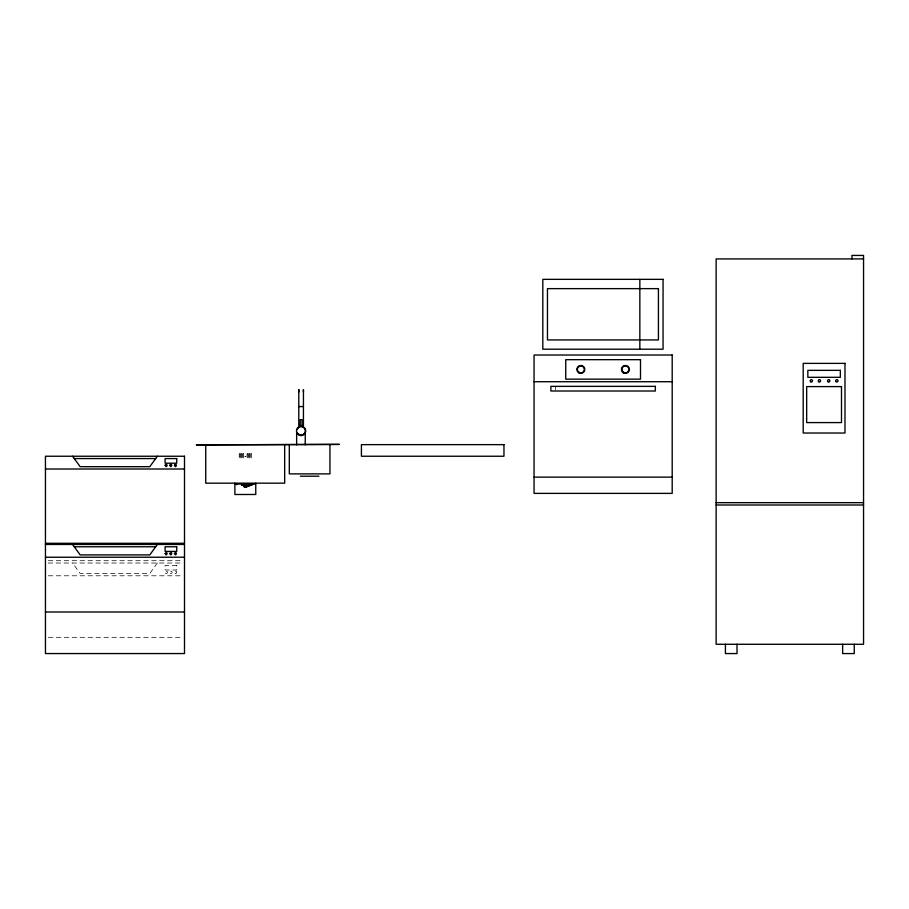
<?xml version="1.0" encoding="UTF-8"?>
<svg xmlns="http://www.w3.org/2000/svg" width="909" height="909" viewBox="0 0 909 909"><rect width="100%" height="100%" fill="white"/><g stroke="black" fill="none" stroke-linecap="round" stroke-linejoin="round"><path stroke-width="0.68" stroke-dasharray="4.54 3.41" d="M245.51 484.043L245.282 487.519L241.374 486.213M246.555 484.043L245.282 487.519L241.578 486.213M247.1 484.043L245.282 487.519L242.646 486.531L245.282 487.519L250.486 485.781M157.348 563.023L149.803 573.477L80.151 573.477L72.606 563.023M247.339 484.906L245.282 487.519L242.885 486.531M247.657 484.906L245.282 487.519L242.998 486.531L245.282 487.519L253.906 484.474M247.884 484.906L245.282 487.519L243.021 486.36M247.941 484.906L245.282 487.519L243.169 486.36M248.077 484.906L245.282 487.519L240.851 484.736M248.396 484.906L245.282 487.519L241.26 484.736M247.089 486.133L245.282 487.519L241.487 484.736M253.179 484.542L245.282 487.519L243.487 486.133L245.282 487.519L248.964 484.736L245.282 487.519L241.533 484.736M249.009 484.736L245.282 487.519L242.01 484.906M249.066 484.736L245.282 487.519L242.124 484.906M249.214 484.736L245.282 487.519L242.339 484.906M251.941 484.043L245.282 487.519L242.555 484.906M252.032 484.043L245.282 487.519L242.737 484.906M252.611 484.043L245.282 487.519L242.805 484.906L245.282 487.519L253.145 484.542M253.247 484.043L245.282 487.519L243.146 484.906M254.168 484.043L245.282 487.519L242.976 484.043M246.1 487.519L244.453 487.519L244.453 485.611M48.291 560.705L183.084 560.705M48.166 563.023L183.152 563.023M48.291 575.795L183.084 575.795M48.291 637.311L183.084 637.311M243.51 484.043L245.282 487.519L247.259 484.043L245.282 487.519L243.248 484.043L245.282 487.519L246.214 484.043L245.282 487.519L244.248 484.043M244.419 484.043L245.282 487.519L245.169 484.043M555.535 386.359L555.535 389.847M244.896 456.25L245.737 456.466L244.896 456.25M240.09 453.75L239.226 453.75L239.226 458.965L240.09 458.965L240.09 453.75M241.839 453.75L240.965 453.75L240.965 458.965L241.839 458.965L241.839 453.75M243.578 453.75L242.703 453.75L242.703 458.965L243.578 458.965L243.578 453.75M247.93 453.75L247.055 453.75L247.055 458.965L247.93 458.965L247.93 453.75M249.668 453.75L248.793 453.75L248.793 458.965L249.668 458.965L249.668 453.75M251.407 453.75L250.543 453.75L250.543 458.965L251.407 458.965L251.407 453.75M176.732 565.353L165.12 565.353L165.12 569.988L176.732 569.988L176.732 565.353M165.461 573.136A1.159 1.159 0 0 0 167.404 572.613A1.159 1.159 0 0 0 165.983 571.193A1.159 1.159 0 0 0 165.461 573.136M170.347 573.318A1.159 1.159 0 0 0 172.085 572.318A1.159 1.159 0 0 0 170.347 571.307A1.159 1.159 0 0 0 170.347 573.318M174.982 573.318A1.159 1.159 0 0 0 176.732 572.318A1.159 1.159 0 0 0 174.982 571.307A1.159 1.159 0 0 0 174.982 573.318"/><path stroke-width="1.36" d="M296.641 444.865L296.641 432.116M303.436 426.935L302.015 426.378L302.004 419.697L300.22 419.697L300.22 426.378A4.647 4.647 0 0 0 297.425 433.763A4.647 4.647 0 0 0 305.276 432.991L305.219 444.865M157.348 456.238L149.803 466.692L80.151 466.692L72.606 456.238M157.348 544.457L149.803 554.899L80.151 554.899L72.606 544.457M304.742 433.798L301.118 435.581L297.311 433.582M298.788 426.935L302.015 426.378M863.55 258.917L716.133 258.917L716.133 644.276L863.55 644.276L863.55 255.429L851.938 255.429L851.938 258.917M534.06 381.723L672.194 381.723M298.788 406.562L303.436 406.562M300.22 425.594L298.788 425.594L298.788 389.62L298.788 392.063M301.118 425.594L303.436 425.594L303.436 389.62L303.436 392.063M74.288 458.568L155.666 458.568M45.45 469.01L184.504 469.01M300.345 476.202L318.911 476.202M534.06 477.134L672.194 477.134M234.863 484.043L255.69 484.043M236.351 484.565L236.942 484.565M245.669 484.565L247.384 484.565M716.133 502.666L863.55 502.666M716.133 504.995L863.55 504.995M45.45 543.298L184.504 543.298M45.45 544.457L184.504 544.457M74.288 546.775L155.666 546.775M45.45 557.228L184.504 557.228M45.45 612.007L184.504 612.007M854.267 644.276L854.267 653.571L842.654 653.571L842.654 644.276M737.029 644.276L737.029 653.571L725.416 653.571L725.416 644.276M639.845 279.347L639.845 349.215M329.944 444.865L329.944 473.884L289.312 473.884L289.312 444.865M284.676 444.865L284.676 483.168L205.741 483.168L205.741 444.865M255.759 483.168L255.759 494.485L234.874 494.485L234.874 483.168M301.118 426.298A4.647 4.647 0 0 1 305.276 432.991M304.935 429.355A4.136 4.136 0 0 1 304.935 432.514M304.549 433.229A4.136 4.136 0 0 1 303.413 434.377M301.913 434.991A4.136 4.136 0 0 1 300.311 434.991M299.527 434.752A4.136 4.136 0 0 1 298.186 433.854M297.675 433.229A4.136 4.136 0 0 1 297.288 432.514M297.288 429.355A4.136 4.136 0 0 1 299.527 427.116M301.913 426.889A4.136 4.136 0 0 1 303.413 427.503M304.038 428.014A4.136 4.136 0 0 1 304.549 428.639M165.165 465.226C166.586 469.658 168.608 462.102 165.165 465.226M169.801 465.226C171.222 469.658 173.255 462.102 169.801 465.226M174.448 465.226C175.869 469.658 177.891 462.102 174.448 465.226M165.165 553.445C166.586 557.876 168.608 550.309 165.165 553.445M169.801 553.445C171.222 557.876 173.255 550.309 169.801 553.445M174.448 553.445C175.869 557.876 177.891 550.309 174.448 553.445M663.059 279.347L542.809 279.347L542.809 349.215L663.059 349.215L663.059 279.347M658.423 288.63L547.457 288.63L547.457 339.932L658.423 339.932L658.423 288.63M672.194 355.021L534.06 355.021L534.06 493.382L672.194 493.382L672.194 355.021M640.504 359.669L565.75 359.669L565.75 379.167L640.504 379.167L640.504 359.669M844.984 363.384L803.192 363.384L803.192 433.025L844.984 433.025L844.984 363.384M840.336 370.349L807.84 370.349L807.84 377.315L840.336 377.315L840.336 370.349M655.355 386.359L550.888 386.359L550.888 391.006L655.355 391.006L655.355 386.359M841.495 386.598L806.669 386.598L806.669 422.583L841.495 422.583L841.495 386.598M339.227 444.399L196.458 444.865L339.227 444.399M503.961 444.637L361.418 444.637L361.418 456.238L503.961 456.238L503.961 444.637M184.504 456.238L45.45 456.238L45.45 653.56L184.504 653.56L184.504 456.238M176.732 458.568L165.12 458.568L165.12 463.204L176.732 463.204L176.732 458.568M176.732 546.775L165.12 546.775L165.12 551.422L176.732 551.422L176.732 546.775M810.737 381.803A1.159 1.159 0 0 0 812.476 380.791A1.159 1.159 0 0 0 810.737 379.792A1.159 1.159 0 0 0 810.737 381.803M818.861 381.803A1.159 1.159 0 0 0 820.6 380.791A1.159 1.159 0 0 0 818.861 379.792A1.159 1.159 0 0 0 818.861 381.803M828.144 381.803A1.159 1.159 0 0 0 829.883 380.791A1.159 1.159 0 0 0 828.144 379.792A1.159 1.159 0 0 0 828.144 381.803M836.03 381.61A1.159 1.159 0 0 0 837.973 381.098A1.159 1.159 0 0 0 836.553 379.667A1.159 1.159 0 0 0 836.03 381.61M578.863 372.838A3.954 3.954 0 0 0 584.794 369.418A3.954 3.954 0 0 0 578.863 365.997A3.954 3.954 0 0 0 578.863 372.838M623.438 372.838A3.954 3.954 0 0 0 629.358 369.418A3.954 3.954 0 0 0 623.438 365.997A3.954 3.954 0 0 0 623.438 372.838M579.101 372.429A3.477 3.477 0 0 0 584.317 369.418A3.477 3.477 0 0 0 579.101 366.407A3.477 3.477 0 0 0 579.101 372.429M623.676 372.429A3.477 3.477 0 0 0 628.892 369.418A3.477 3.477 0 0 0 623.676 366.407A3.477 3.477 0 0 0 623.676 372.429"/></g></svg>
